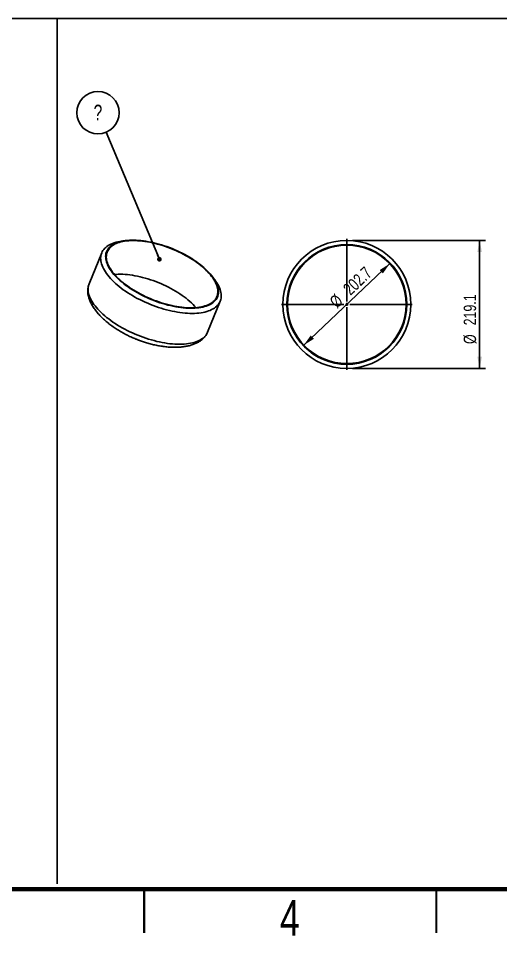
# Model space of a CAD drawing. Header units: millimetres. Extents: x 25 to 4175, y 19 to 2952.
# Drawn here: x 1884 to 2710, y 20 to 1590 of the extents above; entities that cross this region are included whole.
import ezdxf

# ---------------------------------------------------------------- set-up
doc = ezdxf.new("R2010")
doc.units = ezdxf.units.MM
doc.header["$LTSCALE"] = 10
doc.layers.add('SHEET', color=179, linetype='Continuous')
doc.styles.add('SLDTEXTSTYLE0', font='TXT', dxfattribs={"width": 0.75})
doc.dimstyles.new('SLDDIMSTYLE0', dxfattribs={"dimtxt": 0.18, "dimasz": 8, "dimexe": 0, "dimexo": 0.0625, "dimgap": 0, "dimtad": 0, "dimtih": 1, "dimtoh": 1, "dimdec": 0, "dimrnd": 1e-09, "dimzin": 0, "dimdsep": 46, "dimtxsty": 'Standard', "dimblk1": 'DOT', "dimblk2": 'DOT', "dimsah": 1, "dimcen": 0.09, "dimadec": 0, "dimazin": 0, "dimtfac": 8, "dimtdec": 0, "dimtofl": 0, "dimtmove": 0, "dimatfit": 3, "dimldrblk": 'DOT', "dimfxl": 1, "dimfrac": 2, "dimtolj": 1, "dimtzin": 0, "dimarcsym": 0})
doc.dimstyles.new('SLDDIMSTYLE1', dxfattribs={"dimtxt": 21.166667, "dimasz": 20, "dimexe": 0, "dimexo": 0.0625, "dimgap": 5.291667, "dimtad": 1, "dimdec": 1, "dimrnd": 1e-09, "dimzin": 12, "dimdsep": 46, "dimtxsty": 'SLDTEXTSTYLE0', "dimsah": 1, "dimcen": 0.09, "dimadec": 0, "dimazin": 3, "dimtfac": 1, "dimtdec": 1, "dimtofl": 0, "dimtmove": 0, "dimatfit": 3, "dimfxl": 1, "dimfrac": 2, "dimtolj": 1, "dimtzin": 12, "dimarcsym": 0})
doc.dimstyles.new('SLDDIMSTYLE3', dxfattribs={"dimtxt": 21.166667, "dimasz": 20, "dimexe": 0, "dimexo": 0.0625, "dimgap": 5.291667, "dimtad": 1, "dimdec": 1, "dimrnd": 1e-09, "dimzin": 12, "dimdsep": 46, "dimtxsty": 'SLDTEXTSTYLE0', "dimsah": 1, "dimcen": 0, "dimadec": 0, "dimazin": 3, "dimtfac": 1, "dimtdec": 1, "dimtmove": 0, "dimatfit": 3, "dimfxl": 1, "dimfrac": 2, "dimtolj": 1, "dimtzin": 12, "dimarcsym": 0})

# ---------------------------------------------------------------- blocks, each defined once
blk = doc.blocks.new('SW_NOTE_0_7')
at = {"layer": 'SHEET', "color": 0}
blk.add_circle((-14, 33.5), 36.3, dxfattribs=at)
at = {"layer": 'SHEET', "color": 0, "insert": (-14.1, 47.2), "char_height": 26.5, "attachment_point": 2, "style": 'SLDTEXTSTYLE0'}
blk.add_mtext('?', dxfattribs=at)
blk = doc.blocks.new('_Dot')
at = {"color": 0, "linetype": 'ByBlock', "lineweight": -2}
blk.add_line((-0.5, 0), (-1, 0), dxfattribs=at)
at = {"color": 0, "linetype": 'ByBlock', "const_width": 0.5}
blk.add_lwpolyline([(-0.25, 0, 1), (0.25, 0, 1)], format="xyb", close=True, dxfattribs=at)
blk = doc.blocks.new('_D_6')
at = {"layer": 'SHEET'}
for p, q in [((2456.8, 1210), (2684.2, 1210)), ((2674.2, 1210), (2674.2, 990.9)), ((2456.8, 990.9), (2684.2, 990.9))]:
    blk.add_line(p, q, dxfattribs=at)
for points in [[(2674.2, 1210), (2670.2, 1190), (2678.2, 1190)], [(2674.2, 990.9), (2678.2, 1010.9), (2670.2, 1010.9)]]:
    blk.add_solid(points, dxfattribs=at)
at = {"layer": 'SHEET', "char_height": 21.17, "attachment_point": 1, "rotation": 90, "style": 'SLDTEXTSTYLE0'}
for s, insert in [('219.1', (2646.9, 1064.6)), ('%%c', (2646.9, 1032.7))]:
    blk.add_mtext(s, dxfattribs=dict(at, insert=insert))
blk = doc.blocks.new('_D_7')
at = {"layer": 'SHEET'}
blk.add_line((2520.3, 1170.2), (2373.2, 1030.8), dxfattribs=at)
for points in [[(2520.3, 1170.2), (2503.1, 1159.3), (2508.6, 1153.5)], [(2373.2, 1030.8), (2390.5, 1041.6), (2385, 1047.4)]]:
    blk.add_solid(points, dxfattribs=at)
at = {"layer": 'SHEET', "char_height": 21.17, "attachment_point": 1, "rotation": 43.466, "style": 'SLDTEXTSTYLE0'}
for s, insert in [('202.7', (2438.5, 1130.2)), ('%%c', (2415.3, 1108.2))]:
    blk.add_mtext(s, dxfattribs=dict(at, insert=insert))
blk = doc.blocks.new('SW_CENTERMARKSYMBOL_0')
at = {"layer": 'SHEET', "color": 0}
for p, q in [((0, 5), (0, 112.05)), ((-5, 0), (-112.05, 0)), ((0, 0), (-2.5, 0)), ((0, 0), (0, 2.5)), ((0, 0), (0, -2.5)), ((0, 0), (2.5, 0)), ((5, 0), (112.05, 0)), ((0, -5), (0, -112.05))]:
    blk.add_line(p, q, dxfattribs=at)
blk = doc.blocks.new('SW_CENTERMARKSYMBOL_1')
at = {"layer": 'SHEET', "color": 0}
for p, q in [((0, 5), (0, 112.05)), ((-5, 0), (-112.05, 0)), ((0, 0), (-2.5, 0)), ((0, 0), (0, 2.5)), ((0, 0), (0, -2.5)), ((0, 0), (2.5, 0)), ((5, 0), (112.05, 0)), ((0, -5), (0, -112.05))]:
    blk.add_line(p, q, dxfattribs=at)

msp = doc.modelspace()

# ---------------------------------------------------------------- linework, layer by layer
at = {"color": 7, "linetype": 'Continuous', "lineweight": 25}
for p, q in [((2066.55, 1209.43), (2060.22, 1208.5)), ((2027.13, 1188.64), (2005.63, 1135.87)), ((2220.25, 1143.3), (2216.36, 1148.39)), ((2208.53, 1053.19), (2230.03, 1105.97))]:
    msp.add_line(p, q, dxfattribs=at)
at = {"color": 7, "linetype": 'Continuous', "lineweight": 70}
msp.add_line((4100, 100), (100, 100), dxfattribs=at)
at = {"color": 7, "linetype": 'Continuous', "lineweight": 35}
for p, q in [((2100, 25), (2100, 100)), ((2100, 100), (2100, 25)), ((2600, 100), (2600, 25))]:
    msp.add_line(p, q, dxfattribs=at)
at = {"color": 7, "linetype": 'Continuous', "lineweight": 25, "flags": 128}
for points in [[(2218.11, 1103.82), (2219.93, 1105.4), (2221.55, 1107.08), (2222.97, 1108.86), (2224.19, 1110.74), (2225.2, 1112.7), (2226.01, 1114.75), (2226.6, 1116.89), (2226.98, 1119.1), (2227.15, 1121.39), (2227.11, 1123.74), (2226.86, 1126.15), (2226.39, 1128.63), (2225.72, 1131.15), (2224.83, 1133.72), (2223.74, 1136.33), (2222.44, 1138.97), (2220.95, 1141.65), (2219.25, 1144.35), (2217.35, 1147.06), (2215.27, 1149.78), (2213, 1152.52), (2210.55, 1155.25), (2207.92, 1157.97), (2205.13, 1160.68), (2202.17, 1163.37), (2199.05, 1166.04), (2195.78, 1168.67), (2192.37, 1171.27), (2188.82, 1173.83), (2185.14, 1176.34), (2181.34, 1178.8), (2177.44, 1181.2), (2173.43, 1183.53), (2169.32, 1185.79), (2165.13, 1187.99), (2160.86, 1190.1), (2156.53, 1192.13), (2152.14, 1194.07), (2147.7, 1195.92), (2143.23, 1197.67), (2138.72, 1199.32), (2134.2, 1200.87), (2129.67, 1202.32), (2125.15, 1203.65), (2120.63, 1204.87), (2116.14, 1205.97), (2111.68, 1206.95), (2107.26, 1207.82), (2102.89, 1208.56), (2098.58, 1209.18), (2094.34, 1209.67), (2090.18, 1210.03), (2086.11, 1210.27), (2082.14, 1210.38), (2078.27, 1210.36), (2074.52, 1210.22), (2070.9, 1209.95), (2067.4, 1209.55), (2064.04, 1209.02), (2060.83, 1208.37), (2057.77, 1207.59), (2054.87, 1206.7), (2052.14, 1205.68), (2049.58, 1204.54), (2047.2, 1203.29), (2045, 1201.93), (2042.99, 1200.46), (2041.18, 1198.88), (2039.55, 1197.2), (2038.13, 1195.42), (2036.92, 1193.55), (2035.9, 1191.58), (2035.1, 1189.53), (2034.5, 1187.4), (2034.12, 1185.18), (2033.95, 1182.9), (2033.99, 1180.55), (2034.24, 1178.13), (2034.71, 1175.66), (2035.39, 1173.14), (2036.27, 1170.57), (2037.36, 1167.96), (2038.66, 1165.31), (2040.16, 1162.64), (2041.86, 1159.94), (2043.75, 1157.22), (2045.83, 1154.5), (2048.1, 1151.77), (2050.55, 1149.04), (2053.18, 1146.32), (2055.98, 1143.61), (2058.94, 1140.91), (2062.06, 1138.25), (2065.33, 1135.61), (2068.74, 1133.01), (2072.29, 1130.45), (2075.96, 1127.94), (2079.76, 1125.49), (2083.67, 1123.09), (2087.68, 1120.75), (2091.78, 1118.49), (2095.97, 1116.3), (2100.24, 1114.19), (2104.57, 1112.16), (2108.96, 1110.21), (2113.4, 1108.37), (2117.88, 1106.61), (2122.38, 1104.96), (2126.9, 1103.41), (2131.43, 1101.97), (2135.96, 1100.64), (2140.47, 1099.42), (2144.97, 1098.32), (2149.43, 1097.33), (2153.85, 1096.47), (2158.22, 1095.73), (2162.53, 1095.11), (2166.76, 1094.62), (2170.92, 1094.25), (2174.99, 1094.01), (2178.97, 1093.9), (2182.83, 1093.92), (2186.58, 1094.07), (2190.21, 1094.34), (2193.71, 1094.74), (2197.06, 1095.27), (2200.27, 1095.92), (2203.33, 1096.69), (2206.23, 1097.59), (2208.96, 1098.61), (2211.52, 1099.74), (2213.9, 1100.99), (2216.1, 1102.35), (2218.11, 1103.82)], [(2090.2, 1119.99), (2086.19, 1122.27), (2082.27, 1124.61), (2078.46, 1127.01), (2074.77, 1129.46), (2071.2, 1131.97), (2067.76, 1134.52), (2064.46, 1137.1), (2061.3, 1139.72), (2058.29, 1142.37), (2055.45, 1145.04), (2052.77, 1147.73), (2050.26, 1150.42), (2047.92, 1153.12), (2045.77, 1155.82), (2043.81, 1158.51), (2042.03, 1161.18), (2040.45, 1163.84), (2039.07, 1166.47), (2037.89, 1169.06), (2036.91, 1171.63), (2036.14, 1174.14), (2035.58, 1176.61), (2035.22, 1179.03), (2035.07, 1181.38), (2035.14, 1183.68), (2035.41, 1185.9), (2035.9, 1188.05), (2036.59, 1190.12), (2037.49, 1192.1), (2038.59, 1194), (2039.89, 1195.81), (2041.4, 1197.52), (2043.1, 1199.13), (2044.99, 1200.64), (2047.07, 1202.04), (2049.33, 1203.33), (2051.77, 1204.51), (2054.39, 1205.57), (2057.17, 1206.52), (2060.12, 1207.34), (2063.21, 1208.05), (2066.46, 1208.63), (2069.85, 1209.09), (2073.37, 1209.42), (2077.02, 1209.63), (2080.78, 1209.71), (2084.66, 1209.66), (2088.63, 1209.49), (2092.7, 1209.19), (2096.85, 1208.77), (2101.07, 1208.22), (2105.36, 1207.55), (2109.71, 1206.75), (2114.1, 1205.84), (2118.52, 1204.81), (2122.98, 1203.66), (2127.45, 1202.4), (2131.92, 1201.03), (2136.4, 1199.55), (2140.86, 1197.97), (2145.29, 1196.28), (2149.7, 1194.5), (2154.06, 1192.63), (2158.38, 1190.67), (2162.63, 1188.62), (2166.81, 1186.49), (2170.91, 1184.29), (2174.92, 1182.02), (2178.83, 1179.68), (2182.64, 1177.28), (2186.33, 1174.82), (2189.91, 1172.32), (2193.35, 1169.77), (2196.65, 1167.18), (2199.81, 1164.56), (2202.81, 1161.91), (2205.66, 1159.24), (2208.34, 1156.56), (2210.85, 1153.86), (2213.18, 1151.16), (2215.33, 1148.46), (2217.3, 1145.78), (2219.07, 1143.1), (2220.65, 1140.45), (2222.04, 1137.82), (2223.22, 1135.22), (2224.19, 1132.66), (2224.97, 1130.14), (2225.53, 1127.67), (2225.88, 1125.26), (2226.03, 1122.9), (2225.97, 1120.61), (2225.69, 1118.39), (2225.21, 1116.24), (2224.52, 1114.17), (2223.62, 1112.18), (2222.52, 1110.28), (2221.21, 1108.48), (2219.71, 1106.77), (2218.01, 1105.16), (2216.12, 1103.65), (2214.04, 1102.25), (2211.77, 1100.96), (2209.33, 1099.78), (2206.72, 1098.71), (2203.93, 1097.77), (2200.99, 1096.94), (2197.89, 1096.24), (2194.64, 1095.66), (2191.26, 1095.2), (2187.73, 1094.86), (2184.09, 1094.66), (2180.32, 1094.58), (2176.45, 1094.62), (2172.47, 1094.8), (2168.41, 1095.09), (2164.26, 1095.52), (2160.03, 1096.07), (2155.74, 1096.74), (2151.4, 1097.53), (2147.01, 1098.44), (2142.58, 1099.48), (2138.13, 1100.62), (2133.66, 1101.88), (2129.18, 1103.25), (2124.71, 1104.73), (2120.25, 1106.32), (2115.81, 1108), (2111.4, 1109.78), (2107.04, 1111.65), (2102.73, 1113.62), (2098.48, 1115.66), (2094.3, 1117.79), (2090.2, 1119.99)], [(2222.12, 1095.69), (2220.05, 1094.17), (2217.8, 1092.76), (2215.36, 1091.47), (2212.75, 1090.28), (2209.96, 1089.22), (2207.01, 1088.27), (2203.9, 1087.44), (2200.64, 1086.74), (2197.22, 1086.15), (2193.67, 1085.7), (2189.99, 1085.37), (2186.17, 1085.16), (2182.25, 1085.08), (2178.21, 1085.13), (2174.07, 1085.31), (2169.83, 1085.61), (2165.52, 1086.04), (2161.13, 1086.6), (2156.67, 1087.28), (2152.15, 1088.08), (2147.59, 1089), (2142.98, 1090.04), (2138.35, 1091.2), (2133.7, 1092.47), (2129.03, 1093.86), (2124.37, 1095.35), (2119.71, 1096.95), (2115.08, 1098.66), (2110.47, 1100.46), (2105.89, 1102.36), (2101.37, 1104.35), (2096.9, 1106.43), (2092.49, 1108.59), (2088.16, 1110.83), (2083.91, 1113.14), (2079.75, 1115.53), (2075.69, 1117.98), (2071.74, 1120.49), (2067.91, 1123.05), (2064.2, 1125.67), (2060.62, 1128.33), (2057.18, 1131.02), (2053.88, 1133.75), (2050.74, 1136.51), (2047.76, 1139.29), (2044.94, 1142.09), (2042.29, 1144.89), (2039.82, 1147.71), (2037.53, 1150.52), (2035.43, 1153.32), (2033.52, 1156.12), (2031.8, 1158.89), (2030.28, 1161.64), (2028.96, 1164.36), (2027.84, 1167.05), (2026.93, 1169.69), (2026.23, 1172.3), (2025.74, 1174.85), (2025.45, 1177.34), (2025.38, 1179.77), (2025.52, 1182.14), (2025.86, 1184.43), (2026.42, 1186.65), (2027.19, 1188.79), (2028.16, 1190.84), (2029.34, 1192.81), (2030.72, 1194.68), (2032.31, 1196.45), (2034.08, 1198.13), (2036.06, 1199.7), (2038.22, 1201.16), (2040.56, 1202.51), (2043.09, 1203.75), (2045.79, 1204.88), (2048.66, 1205.89), (2051.69, 1206.78), (2054.88, 1207.54), (2058.22, 1208.19), (2060.22, 1208.5)], [(2220.25, 1143.3), (2220.71, 1142.69), (2222.71, 1139.89), (2224.53, 1137.11), (2226.15, 1134.35), (2227.57, 1131.61), (2228.79, 1128.91), (2229.8, 1126.24), (2230.61, 1123.61), (2231.21, 1121.04), (2231.6, 1118.52), (2231.78, 1116.05), (2231.74, 1113.65), (2231.5, 1111.32), (2231.05, 1109.07), (2230.39, 1106.89), (2229.51, 1104.79), (2228.44, 1102.78), (2227.16, 1100.86), (2225.67, 1099.04), (2223.99, 1097.31), (2222.12, 1095.69)]]:
    msp.add_lwpolyline(points, dxfattribs=at)
at = {"color": 8, "linetype": 'Continuous', "lineweight": 25, "flags": 128}
for points in [[(2188.54, 1094.93), (2186.14, 1097.6), (2183.54, 1100.29), (2180.78, 1102.97), (2177.85, 1105.63), (2174.77, 1108.26), (2171.54, 1110.87), (2168.17, 1113.44), (2164.66, 1115.96), (2161.03, 1118.44), (2157.28, 1120.87), (2153.41, 1123.24), (2149.45, 1125.55), (2145.39, 1127.79), (2141.25, 1129.95), (2137.04, 1132.04), (2132.75, 1134.05), (2128.41, 1135.97), (2124.03, 1137.79), (2119.61, 1139.53), (2115.15, 1141.16), (2110.69, 1142.69), (2106.21, 1144.12), (2101.74, 1145.43), (2097.27, 1146.64), (2092.83, 1147.73), (2088.42, 1148.7), (2084.05, 1149.55), (2079.74, 1150.29), (2075.48, 1150.9), (2071.29, 1151.38), (2067.18, 1151.74), (2063.16, 1151.98), (2059.23, 1152.09), (2055.41, 1152.07), (2051.71, 1151.93), (2049.09, 1151.74)], [(2200.61, 1042.91), (2198.55, 1041.4), (2196.29, 1039.99), (2193.86, 1038.69), (2191.25, 1037.51), (2188.46, 1036.44), (2185.51, 1035.49), (2182.4, 1034.66), (2179.13, 1033.96), (2175.72, 1033.38), (2172.17, 1032.92), (2168.48, 1032.59), (2164.67, 1032.38), (2160.74, 1032.31), (2156.7, 1032.36), (2152.56, 1032.53), (2148.33, 1032.84), (2144.01, 1033.27), (2139.62, 1033.82), (2135.16, 1034.5), (2130.65, 1035.3), (2126.08, 1036.22), (2121.48, 1037.26), (2116.85, 1038.42), (2112.19, 1039.7), (2107.53, 1041.08), (2102.87, 1042.58), (2098.21, 1044.18), (2093.57, 1045.88), (2088.96, 1047.68), (2084.39, 1049.58), (2079.86, 1051.57), (2075.39, 1053.65), (2070.99, 1055.81), (2066.65, 1058.05), (2062.4, 1060.37), (2058.25, 1062.75), (2054.19, 1065.2), (2050.24, 1067.71), (2046.4, 1070.28), (2042.69, 1072.89), (2039.11, 1075.55), (2035.67, 1078.24), (2032.38, 1080.97), (2029.24, 1083.73), (2026.25, 1086.51), (2023.44, 1089.31), (2020.79, 1092.12), (2018.32, 1094.93), (2016.03, 1097.74), (2013.93, 1100.54), (2012.01, 1103.34), (2010.3, 1106.11), (2008.78, 1108.86), (2007.46, 1111.58), (2006.34, 1114.27), (2005.43, 1116.92), (2004.72, 1119.52), (2004.23, 1122.07), (2003.95, 1124.56), (2003.87, 1126.99), (2004.01, 1129.36), (2004.36, 1131.65), (2004.92, 1133.87), (2005.63, 1135.87)]]:
    msp.add_lwpolyline(points, dxfattribs=at)
at = {"color": 7, "linetype": 'Continuous', "lineweight": 25}
for radius in [109.55, 102.55, 101.35]:
    msp.add_circle((2446.79, 1100.48), radius, dxfattribs=at)
at = {"color": 8, "linetype": 'Continuous', "lineweight": 25}
msp.add_arc((2185.1, 1063.04), 25.41, 307.61275, 337.19459, dxfattribs=at)
at = {"color": 7, "linetype": 'Continuous', "lineweight": 25}
for points, knots in [([(2005.65, 1135.86), (2005.52, 1135.57), (2005.07, 1134.52), (2004.49, 1132.64), (2003.91, 1130.22), (2003.52, 1127.72), (2003.32, 1125.16), (2003.32, 1122.54), (2003.51, 1119.86), (2003.89, 1117.12), (2004.48, 1114.34), (2005.26, 1111.5), (2006.23, 1108.62), (2007.41, 1105.7), (2008.79, 1102.75), (2010.36, 1099.77), (2012.14, 1096.76), (2014.12, 1093.73), (2016.29, 1090.69), (2018.67, 1087.63), (2021.25, 1084.57), (2024.03, 1081.51), (2027.01, 1078.45), (2030.07, 1075.51), (2033.19, 1072.7), (2036.33, 1070.02), (2039.6, 1067.39), (2043, 1064.8), (2046.52, 1062.26), (2050.14, 1059.78), (2053.87, 1057.36), (2057.68, 1055.02), (2061.55, 1052.76), (2065.47, 1050.59), (2069.38, 1048.54), (2073.15, 1046.67), (2076.44, 1045.11), (2079.4, 1043.78), (2082.26, 1042.53), (2084.29, 1041.69), (2085.37, 1041.24)], [0, 0, 0, 0, 0.00986436, 0.03544375, 0.06107726, 0.0867843, 0.11258522, 0.1385004, 0.16455016, 0.19075466, 0.21713381, 0.24370721, 0.27049408, 0.29751319, 0.32478291, 0.35232117, 0.38014555, 0.40827335, 0.43672176, 0.46550815, 0.49465037, 0.52416732, 0.55407969, 0.58441105, 0.61186846, 0.6394998, 0.66729074, 0.69522623, 0.7232873, 0.75144961, 0.77968072, 0.80793472, 0.8361408, 0.86417616, 0.89179092, 0.91834685, 0.94228095, 0.95937669, 0.97838878, 1, 1, 1, 1]), ([(2085.37, 1041.24), (2086.93, 1040.62), (2089.12, 1039.74), (2092.41, 1038.51), (2095.26, 1037.49), (2098.67, 1036.33), (2102.27, 1035.18), (2106.06, 1034.05), (2109.98, 1032.96), (2114, 1031.94), (2118.09, 1030.99), (2122.23, 1030.13), (2126.4, 1029.37), (2130.57, 1028.7), (2134.74, 1028.15), (2138.89, 1027.71), (2143.01, 1027.38), (2147.08, 1027.16), (2151.09, 1027.07), (2155.04, 1027.1), (2158.9, 1027.25), (2162.68, 1027.53), (2166.37, 1027.92), (2169.95, 1028.44), (2173.41, 1029.08), (2176.76, 1029.83), (2179.98, 1030.71), (2183.07, 1031.7), (2186.01, 1032.8), (2188.82, 1034.02), (2191.47, 1035.35), (2193.97, 1036.78), (2196.31, 1038.32), (2198.49, 1039.97), (2200.5, 1041.71), (2202.34, 1043.54), (2204.01, 1045.48), (2205.51, 1047.5), (2206.82, 1049.61), (2207.82, 1051.5), (2208.32, 1052.73), (2208.5, 1053.19)], [0, 0, 0, 0, 0.031037, 0.0437951, 0.064957, 0.0869678, 0.1105984, 0.1352671, 0.1607303, 0.18679, 0.2133008, 0.2401506, 0.2672513, 0.2945317, 0.3219334, 0.3494079, 0.376914, 0.4044172, 0.431888, 0.4593015, 0.4866368, 0.5138767, 0.5410073, 0.5680177, 0.5948999, 0.6216488, 0.6482615, 0.674738, 0.7010802, 0.7272923, 0.7533805, 0.7793531, 0.8052198, 0.8309922, 0.8566834, 0.8823076, 0.9078806, 0.9334189, 0.9589402, 0.9844628, 1, 1, 1, 1])]:
    msp.add_open_spline(points, degree=3, knots=knots, dxfattribs=at)
at = {"layer": 'SHEET'}
for p, q in [((94.21, 1590.02), (4092.72, 1590.02)), ((1950.91, 1590.02), (1950.91, 108.83))]:
    msp.add_line(p, q, dxfattribs=at)

# ---------------------------------------------------------------- block references
for name, p in [('SW_NOTE_0_7', (2034.79, 1395.02)), ('SW_CENTERMARKSYMBOL_0', (2446.79, 1100.48)), ('SW_CENTERMARKSYMBOL_1', (2446.79, 1100.48))]:
    msp.add_blockref(name, p, dxfattribs=at)

# ---------------------------------------------------------------- texts
at = {"color": 7, "linetype": 'Continuous', "lineweight": 0, "insert": (2349.39, 81.14), "char_height": 60.96, "attachment_point": 2, "style": 'SLDTEXTSTYLE0'}
msp.add_mtext('4', dxfattribs=at)

# ---------------------------------------------------------------- dimensions: what is measured, and where the dimension line sits
at = {"layer": 'SHEET'}
dim = msp.add_linear_dim(base=(2674.18, 990.93), p1=(2446.79, 1210.03), p2=(2446.79, 990.93), angle=90, text='%%c<>', dimstyle='SLDDIMSTYLE1', dxfattribs=at)
dim.commit()
dim.dimension.update_dxf_attribs({"geometry": '_D_6', "text_midpoint": (2674.18, 1083.83), "dimtype": 160})
dim = msp.add_diameter_dim_2p(p1=(2520.35, 1170.2), p2=(2373.23, 1030.76), dimstyle='SLDDIMSTYLE3', dxfattribs=at)
dim.commit()
dim.dimension.update_dxf_attribs({"geometry": '_D_7', "text_midpoint": (2471.21, 1123.62), "dimtype": 163})

# ---------------------------------------------------------------- leaders
msp.add_leader([(2125.98, 1177.66), (2034.79, 1395.02)], dimstyle='SLDDIMSTYLE0', dxfattribs=at)

doc.saveas('drawing.dxf')
